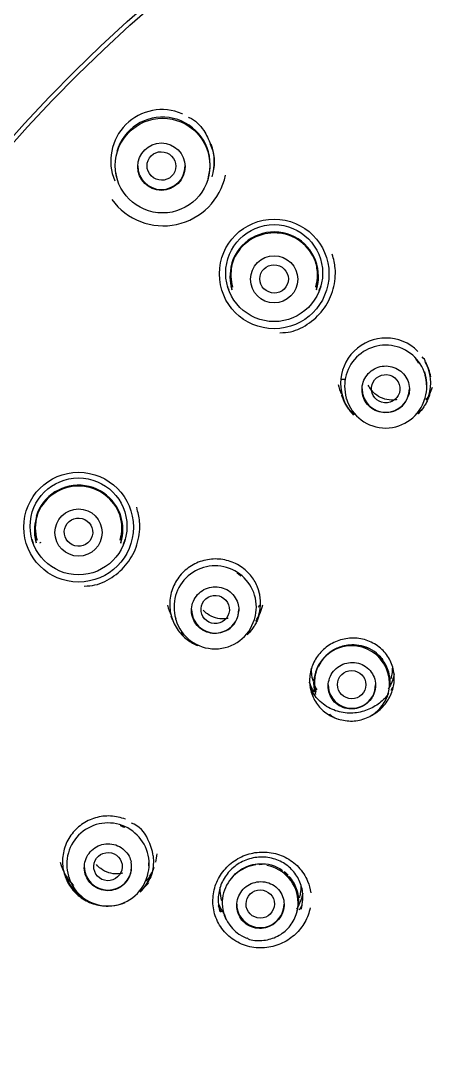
# Model space of a CAD drawing. Header units: millimetres. Extents: x -60 to 7633, y -2614 to 2146.
# Drawn here: x 5473.48 to 5486.92, y 1658.15 to 1690.66 of the extents above; entities that cross this region are included whole.
import ezdxf

# ---------------------------------------------------------------- set-up
doc = ezdxf.new("R2010")
doc.units = ezdxf.units.MM
doc.layers.get('0').update_dxf_attribs({"color": 250})

msp = doc.modelspace()

# ---------------------------------------------------------------- linework, layer by layer
at = {"linetype": 'Continuous'}
for p, q in [((5478.615, 1687.704), (5478.608, 1687.707)), ((5476.54, 1685.673), (5476.55, 1685.638)), ((5479.425, 1685.634), (5479.431, 1685.652)), ((5476.471, 1685.584), (5476.472, 1685.582)), ((5480.168, 1682.163), (5480.176, 1682.137)), ((5480.186, 1682.276), (5480.202, 1682.223)), ((5482.839, 1682.224), (5482.855, 1682.277)), ((5482.866, 1682.139), (5482.874, 1682.165)), ((5483.797, 1678.707), (5483.804, 1678.685)), ((5486.304, 1678.694), (5486.315, 1678.729)), ((5484.038, 1678.169), (5484.04, 1678.166)), ((5473.988, 1674.26), (5474.004, 1674.207)), ((5476.641, 1674.207), (5476.657, 1674.26)), ((5473.969, 1674.148), (5473.977, 1674.122)), ((5476.667, 1674.118), (5476.675, 1674.144)), ((5480.983, 1672.751), (5480.981, 1672.755)), ((5478.394, 1671.716), (5478.4, 1671.695)), ((5480.9, 1671.702), (5480.91, 1671.737)), ((5479.102, 1670.872), (5479.107, 1670.87)), ((5485.133, 1669.347), (5485.146, 1669.389)), ((5482.821, 1669.336), (5482.824, 1669.324)), ((5484.624, 1669.235), (5484.64, 1669.262)), ((5474.999, 1663.57), (5475.005, 1663.55)), ((5477.504, 1663.566), (5477.514, 1663.602)), ((5479.925, 1662.384), (5479.928, 1662.374)), ((5481.806, 1662.471), (5481.814, 1662.501)), ((5482.237, 1662.407), (5482.249, 1662.449))]:
    msp.add_line(p, q, dxfattribs=at)
for centre, radius in [((5477.986, 1686.067), 1.499), ((5477.949, 1686.034), 0.75), ((5481.522, 1682.638), 1.736), ((5481.521, 1682.664), 1.535), ((5481.521, 1682.468), 0.747), ((5475.325, 1674.621), 1.737), ((5475.323, 1674.647), 1.535), ((5475.323, 1674.451), 0.747)]:
    msp.add_circle(centre, radius, dxfattribs=at)
for centre, radius, start, end in [((5509.098, 1656.352), 60.161, 0.4064, 179.5936), ((5477.967, 1686.216), 1.624, 66.737, 202.9026), ((5477.984, 1686.094), 1.509, 0, 163.9033), ((5478.374, 1686.183), 1.259, 344.4743, 26.0199), ((5477.99, 1686.192), 1.636, 343.0017, 19.7665), ((5477.984, 1686.094), 1.509, 343.0384, 0), ((5478.01, 1686.172), 2.011, 215.8864, 348.271), ((5477.984, 1686.094), 1.509, 189.0523, 196.3695), ((5481.521, 1682.538), 1.399, 0, 196.5157), ((5481.521, 1682.562), 1.406, 0, 167.6467), ((5481.522, 1682.616), 1.372, 0, 17.3928), ((5481.522, 1682.616), 1.372, 168.2122, 196.4834), ((5481.519, 1682.672), 1.388, 0, 2.9313), ((5481.522, 1682.616), 1.372, 343.536, 0), ((5481.521, 1682.538), 1.399, 343.5662, 0), ((5481.521, 1682.562), 1.406, 343.6982, 0), ((5481.521, 1682.589), 1.389, 353.7645, 0), ((5481.519, 1682.672), 1.388, 358.7494, 0), ((5481.521, 1682.589), 1.389, 0, 0.1268), ((5481.519, 1682.698), 1.545, 196.6417, 201.4005), ((5481.521, 1682.562), 1.406, 192.7922, 196.4681), ((5481.519, 1682.698), 1.545, 337.4847, 343.4664), ((5485.062, 1679.174), 1.435, 44.9469, 224.4698), ((5485.056, 1679.082), 1.303, 0, 196.5782), ((5485.054, 1679.057), 1.297, 35.7886, 42.2819), ((5486.04, 1679.78), 0.286, 11.391, 54.1298), ((5484.902, 1679.072), 1.612, 11.0052, 28.3369), ((5485.048, 1679.189), 1.435, 343.6439, 27.1475), ((5485.055, 1679.512), 1.553, 193.94, 205.9372), ((5483.685, 1678.556), 0.743, 81.3714, 94.4134), ((5485.056, 1679.105), 1.292, 1.0554, 14.1248), ((5485.056, 1679.082), 1.303, 344.1854, 0), ((5485.055, 1679.512), 1.553, 325.9137, 342.8342), ((5485.054, 1679.057), 1.297, 196.5432, 343.8828), ((5485.055, 1678.999), 0.753, 287.3481, 342.2015), ((5485.049, 1679.529), 1.65, 228.8631, 233.8652), ((5485.049, 1679.529), 1.65, 308.829, 315.0667), ((5475.323, 1674.521), 1.399, 0, 196.5081), ((5475.323, 1674.545), 1.406, 0, 162.756), ((5475.324, 1674.6), 1.372, 163.7186, 196.6049), ((5475.324, 1674.6), 1.372, 0, 15.3152), ((5475.324, 1674.6), 1.372, 343.6013, 0), ((5475.323, 1674.572), 1.389, 353.9893, 0), ((5475.323, 1674.572), 1.389, 0, 0.1483), ((5475.322, 1674.681), 1.545, 196.6013, 201.3169), ((5475.323, 1674.545), 1.406, 187.1945, 196.4103), ((5475.321, 1674.654), 1.388, 343.5906, 353.7465), ((5475.323, 1674.521), 1.399, 343.4075, 0), ((5475.323, 1674.545), 1.406, 343.5436, 0), ((5475.322, 1674.681), 1.545, 337.3915, 343.4819), ((5474.366, 1673.423), 0.748, 108.2164, 111.9778), ((5479.653, 1672.093), 1.304, 0, 196.6244), ((5479.65, 1672.067), 1.298, 50.8002, 57.3031), ((5479.642, 1672.212), 1.445, 343.4154, 21.8747), ((5480.753, 1672.401), 0.324, 3.4008, 27.1182), ((5479.652, 1672.522), 1.554, 193.9264, 206.3433), ((5479.656, 1672.005), 0.747, 302.2135, 357.3926), ((5479.653, 1672.093), 1.304, 344.063, 0), ((5479.652, 1672.522), 1.554, 325.8628, 346.5992), ((5479.65, 1672.067), 1.298, 196.6008, 343.6677), ((5479.645, 1672.538), 1.652, 309.6591, 314.9137), ((5479.645, 1672.538), 1.652, 229.3718, 233.9474), ((5483.98, 1669.663), 1.207, 115.7455, 183.51), ((5483.979, 1669.673), 1.196, 0, 196.7513), ((5484.005, 1669.631), 1.247, 83.3629, 116.1707), ((5484.197, 1669.967), 0.876, 37.954, 83.3528), ((5484.082, 1669.737), 1.11, 27.1537, 39.0087), ((5484.064, 1669.724), 1.131, 4.094, 27.3457), ((5484.084, 1669.722), 1.112, 352.2526, 4.25), ((5483.958, 1669.672), 1.186, 183.9947, 192.5915), ((5483.913, 1669.661), 1.14, 195.3756, 196.5795), ((5483.979, 1669.673), 1.196, 344.2982, 0), ((5476.256, 1663.953), 1.306, 0, 196.9198), ((5476.254, 1663.927), 1.298, 65.8603, 72.3768), ((5476.672, 1664.407), 0.909, 20.8062, 68.7549), ((5475.92, 1663.92), 1.794, 9.5504, 26.8087), ((5476.257, 1664.383), 1.556, 346.2812, 356.3167), ((5476.257, 1664.383), 1.556, 193.7962, 225.1744), ((5476.263, 1663.864), 0.742, 317.1445, 12.6185), ((5476.257, 1664.383), 1.556, 321.364, 340.2176), ((5476.256, 1663.953), 1.306, 344.2356, 0), ((5476.256, 1663.976), 1.295, 356.6338, 0), ((5476.256, 1663.976), 1.295, 0, 0.8802), ((5481.115, 1662.692), 1.251, 98.2044, 131.0071), ((5481.209, 1663.047), 0.903, 50.3398, 100.3709), ((5481.082, 1662.73), 1.198, 0, 80.2571), ((5476.258, 1664.089), 1.442, 196.9602, 238.0417), ((5476.254, 1663.927), 1.298, 196.8836, 343.8771), ((5476.258, 1664.089), 1.442, 315.0069, 337.4664), ((5476.277, 1664.059), 1.42, 332.7164, 343.8042), ((5481.074, 1662.726), 1.199, 130.5951, 198.8145), ((5481.138, 1662.775), 1.165, 19.8499, 42.5272), ((5476.248, 1664.397), 1.654, 308.0397, 321.7003), ((5476.248, 1664.397), 1.654, 229.6238, 234.8839), ((5481.192, 1662.797), 1.107, 7.658, 19.7239), ((5481.118, 1662.787), 1.181, 356.3278, 7.6783), ((5481.082, 1662.73), 1.198, 344.4074, 0), ((5481.082, 1662.73), 1.198, 197.1246, 248.5061), ((5481.06, 1662.731), 1.187, 199.2603, 206.7187)]:
    msp.add_arc(centre, radius, start, end, dxfattribs=at)
for centre, major_axis, start_param, end_param in [((5509.098, 1655.606), (51.65, 0), 0, 3.141593), ((5509.098, 1655.697), (51.15, 0), 0, 3.141593), ((5477.949, 1686.055), (0.75, 0), 3.141593, 6.283185), ((5485.056, 1679.004), (0.75, 0), 3.141593, 6.283185), ((5479.653, 1672.015), (-0.75, 0), 0, 3.141593), ((5483.983, 1669.633), (-0.75, 0), 0, 3.141593), ((5476.256, 1663.876), (0.75, 0), 3.141593, 6.283185), ((5481.086, 1662.691), (-0.75, 0), 0, 3.141593)]:
    msp.add_ellipse(centre, major_axis=major_axis, ratio=0.992546, start_param=start_param, end_param=end_param, dxfattribs=at)
for centre, major_axis, ratio in [((5509.098, 1655.559), (51.15, 0), 0.992546), ((5509.098, 1655.41), (47.938, 0), 0.992546), ((5509.098, 1655.388), (47.807, 0), 0.992546), ((5477.949, 1686.055), (0.379, -0.257), 0.979983), ((5481.52, 1682.48), (0.418, -0.174), 0.989451), ((5485.056, 1679.004), (0.449, -0.04), 0.992425), ((5475.322, 1674.463), (0.437, -0.118), 0.987095), ((5479.653, 1672.015), (0.449, -0.032), 0.99179), ((5483.978, 1669.636), (-0.45, 0.004), 0.992465), ((5476.256, 1663.876), (0.45, -0.018), 0.991355), ((5481.081, 1662.692), (-0.45, 0.002), 0.992407)]:
    msp.add_ellipse(centre, major_axis=major_axis, ratio=ratio, dxfattribs=at)
for points, knots in [([(5478.806, 1687.598), (5478.816, 1687.595), (5479.006, 1687.523), (5479.303, 1687.209), (5479.44, 1686.902), (5479.506, 1686.736)], [0, 0, 0, 0, 0.02624, 0.568776, 1, 1, 1, 1]), ([(5481.705, 1680.775), (5481.829, 1680.78), (5482.145, 1680.798), (5482.667, 1681.069), (5483.143, 1681.54), (5483.43, 1682.148), (5483.49, 1682.764), (5483.407, 1683.104), (5483.364, 1683.265)], [0, 0, 0, 0, 0.097688, 0.290146, 0.482553, 0.6749, 0.86724, 1, 1, 1, 1]), ([(5485.279, 1678.281), (5485.199, 1678.255), (5485.114, 1678.243), (5485.03, 1678.246), (5484.946, 1678.248), (5484.862, 1678.264), (5484.784, 1678.294), (5484.705, 1678.323), (5484.631, 1678.367), (5484.567, 1678.42), (5484.503, 1678.474), (5484.448, 1678.539), (5484.406, 1678.611), (5484.364, 1678.683), (5484.334, 1678.763), (5484.319, 1678.844), (5484.303, 1678.926), (5484.302, 1679.011), (5484.315, 1679.093), (5484.328, 1679.175), (5484.355, 1679.256), (5484.395, 1679.33), (5484.434, 1679.403), (5484.487, 1679.471), (5484.549, 1679.527), (5484.61, 1679.583), (5484.683, 1679.63), (5484.76, 1679.663), (5484.837, 1679.696), (5484.921, 1679.716), (5485.004, 1679.723), (5485.088, 1679.729), (5485.173, 1679.721), (5485.254, 1679.699), (5485.335, 1679.678), (5485.413, 1679.642), (5485.482, 1679.596), (5485.551, 1679.549), (5485.613, 1679.49), (5485.663, 1679.423), (5485.712, 1679.357), (5485.75, 1679.28), (5485.774, 1679.201), (5485.799, 1679.122), (5485.809, 1679.037), (5485.805, 1678.954), (5485.802, 1678.892), (5485.791, 1678.829), (5485.772, 1678.769)], [0, 0, 0, 0, 0.063439, 0.063439, 0.063439, 0.126866, 0.126866, 0.126866, 0.19049, 0.19049, 0.19049, 0.2542, 0.2542, 0.2542, 0.317862, 0.317862, 0.317862, 0.381399, 0.381399, 0.381399, 0.444801, 0.444801, 0.444801, 0.508096, 0.508096, 0.508096, 0.571336, 0.571336, 0.571336, 0.634582, 0.634582, 0.634582, 0.697889, 0.697889, 0.697889, 0.761311, 0.761311, 0.761311, 0.82487, 0.82487, 0.82487, 0.888545, 0.888545, 0.888545, 0.952253, 0.952253, 0.952253, 1, 1, 1, 1]), ([(5485.412, 1678.658), (5485.376, 1678.652), (5485.339, 1678.648), (5485.302, 1678.646), (5485.209, 1678.642), (5485.115, 1678.653), (5485.026, 1678.678), (5484.936, 1678.704), (5484.849, 1678.746), (5484.772, 1678.8), (5484.695, 1678.855), (5484.626, 1678.924), (5484.572, 1679.002), (5484.546, 1679.038), (5484.524, 1679.077), (5484.505, 1679.118)], [0.725233, 0.725233, 0.725233, 0.725233, 0.7462711, 0.7462711, 0.7462711, 0.7993755, 0.7993755, 0.7993755, 0.8539129, 0.8539129, 0.8539129, 0.9093001, 0.9093001, 0.9093001, 0.9352781, 0.9352781, 0.9352781, 0.9352781]), ([(5484.031, 1678.195), (5484.029, 1678.197), (5484.027, 1678.2), (5484.022, 1678.204), (5484.02, 1678.206), (5484.013, 1678.213), (5484.009, 1678.217), (5483.996, 1678.231), (5483.987, 1678.24), (5483.962, 1678.268), (5483.945, 1678.286), (5483.899, 1678.343), (5483.87, 1678.381), (5483.818, 1678.459), (5483.794, 1678.498), (5483.763, 1678.557), (5483.753, 1678.577), (5483.739, 1678.606), (5483.734, 1678.616), (5483.725, 1678.636), (5483.721, 1678.645), (5483.712, 1678.666), (5483.708, 1678.678), (5483.699, 1678.7), (5483.695, 1678.711), (5483.683, 1678.744), (5483.675, 1678.767), (5483.667, 1678.794), (5483.665, 1678.798), (5483.664, 1678.803)], [0.37508796, 0.37508796, 0.37508796, 0.37508796, 0.37597656, 0.37597656, 0.37695312, 0.37695312, 0.37890625, 0.37890625, 0.3828125, 0.3828125, 0.390625, 0.390625, 0.40625, 0.40625, 0.421875, 0.421875, 0.4296875, 0.4296875, 0.43359375, 0.43359375, 0.4375, 0.4375, 0.44140625, 0.44140625, 0.4453125, 0.4453125, 0.453125, 0.453125, 0.45466459, 0.45466459, 0.45466459, 0.45466459]), ([(5486.443, 1678.811), (5486.442, 1678.808), (5486.441, 1678.806), (5486.434, 1678.782), (5486.427, 1678.761), (5486.415, 1678.73), (5486.412, 1678.72), (5486.404, 1678.7), (5486.4, 1678.69), (5486.391, 1678.669), (5486.386, 1678.658), (5486.376, 1678.636), (5486.371, 1678.625), (5486.355, 1678.593), (5486.345, 1678.571), (5486.31, 1678.508), (5486.286, 1678.468), (5486.206, 1678.351), (5486.146, 1678.279), (5486.079, 1678.212), (5486.077, 1678.211), (5486.075, 1678.209)], [0.04596339, 0.04596339, 0.04596339, 0.04596339, 0.046875, 0.046875, 0.0546875, 0.0546875, 0.05859375, 0.05859375, 0.0625, 0.0625, 0.06640625, 0.06640625, 0.0703125, 0.0703125, 0.078125, 0.078125, 0.09375, 0.09375, 0.125, 0.125, 0.12582778, 0.12582778, 0.12582778, 0.12582778]), ([(5475.506, 1672.757), (5475.631, 1672.762), (5475.947, 1672.781), (5476.471, 1673.052), (5476.946, 1673.524), (5477.233, 1674.133), (5477.293, 1674.75), (5477.209, 1675.089), (5477.166, 1675.25)], [0, 0, 0, 0, 0.098178, 0.290517, 0.482828, 0.675077, 0.867304, 1, 1, 1, 1]), ([(5480.981, 1672.755), (5480.981, 1672.755), (5480.981, 1672.755), (5480.981, 1672.755), (5480.929, 1672.878), (5480.858, 1672.994), (5480.773, 1673.097), (5480.671, 1673.22), (5480.546, 1673.327), (5480.408, 1673.41), (5480.27, 1673.492), (5480.115, 1673.552), (5479.956, 1673.585), (5479.798, 1673.617), (5479.632, 1673.623), (5479.471, 1673.601), (5479.311, 1673.58), (5479.152, 1673.531), (5479.007, 1673.459), (5478.864, 1673.386), (5478.73, 1673.289), (5478.618, 1673.174), (5478.506, 1673.058), (5478.412, 1672.923), (5478.345, 1672.777), (5478.277, 1672.632), (5478.234, 1672.474), (5478.218, 1672.315), (5478.203, 1672.157), (5478.215, 1671.994), (5478.254, 1671.84), (5478.292, 1671.686), (5478.358, 1671.536), (5478.446, 1671.404), (5478.534, 1671.271), (5478.646, 1671.152), (5478.774, 1671.056), (5478.874, 1670.981), (5478.985, 1670.919), (5479.102, 1670.872), (5479.102, 1670.872), (5479.102, 1670.872), (5479.102, 1670.872)], [0, 0, 0, 0, 0.000011, 0.000011, 0.000011, 0.072205, 0.072205, 0.072205, 0.158882, 0.158882, 0.158882, 0.245575, 0.245575, 0.245575, 0.331975, 0.331975, 0.331975, 0.418073, 0.418073, 0.418073, 0.503809, 0.503809, 0.503809, 0.589624, 0.589624, 0.589624, 0.675471, 0.675471, 0.675471, 0.761054, 0.761054, 0.761054, 0.84685, 0.84685, 0.84685, 0.932826, 0.932826, 0.932826, 0.999989, 0.999989, 0.999989, 1, 1, 1, 1]), ([(5480.054, 1671.373), (5479.983, 1671.328), (5479.903, 1671.295), (5479.822, 1671.275), (5479.74, 1671.256), (5479.654, 1671.25), (5479.57, 1671.258), (5479.487, 1671.267), (5479.404, 1671.29), (5479.328, 1671.325), (5479.252, 1671.36), (5479.181, 1671.409), (5479.122, 1671.468), (5479.062, 1671.526), (5479.012, 1671.596), (5478.976, 1671.671), (5478.94, 1671.745), (5478.916, 1671.827), (5478.907, 1671.91), (5478.898, 1671.992), (5478.903, 1672.078), (5478.922, 1672.159), (5478.941, 1672.24), (5478.975, 1672.319), (5479.02, 1672.389), (5479.065, 1672.459), (5479.123, 1672.523), (5479.188, 1672.574), (5479.254, 1672.626), (5479.33, 1672.667), (5479.409, 1672.695), (5479.488, 1672.722), (5479.573, 1672.737), (5479.657, 1672.737), (5479.741, 1672.737), (5479.826, 1672.723), (5479.905, 1672.695), (5479.984, 1672.668), (5480.059, 1672.627), (5480.125, 1672.575), (5480.19, 1672.523), (5480.247, 1672.46), (5480.291, 1672.389), (5480.335, 1672.319), (5480.368, 1672.24), (5480.386, 1672.159), (5480.399, 1672.098), (5480.405, 1672.034), (5480.402, 1671.971)], [0, 0, 0, 0, 0.063439, 0.063439, 0.063439, 0.126866, 0.126866, 0.126866, 0.19049, 0.19049, 0.19049, 0.2542, 0.2542, 0.2542, 0.317862, 0.317862, 0.317862, 0.381399, 0.381399, 0.381399, 0.444801, 0.444801, 0.444801, 0.508096, 0.508096, 0.508096, 0.571336, 0.571336, 0.571336, 0.634582, 0.634582, 0.634582, 0.697889, 0.697889, 0.697889, 0.761311, 0.761311, 0.761311, 0.82487, 0.82487, 0.82487, 0.888545, 0.888545, 0.888545, 0.952253, 0.952253, 0.952253, 1, 1, 1, 1]), ([(5480.063, 1671.731), (5480.024, 1671.723), (5479.984, 1671.718), (5479.944, 1671.717), (5479.85, 1671.712), (5479.754, 1671.723), (5479.663, 1671.75), (5479.572, 1671.776), (5479.484, 1671.819), (5479.407, 1671.875), (5479.357, 1671.91), (5479.312, 1671.952), (5479.272, 1671.997)], [0.7229051, 0.7229051, 0.7229051, 0.7229051, 0.7456722, 0.7456722, 0.7456722, 0.7999414, 0.7999414, 0.7999414, 0.8552244, 0.8552244, 0.8552244, 0.8904211, 0.8904211, 0.8904211, 0.8904211]), ([(5481.041, 1671.827), (5481.04, 1671.824), (5481.039, 1671.822), (5481.025, 1671.776), (5481.01, 1671.734), (5480.974, 1671.649), (5480.954, 1671.606), (5480.909, 1671.523), (5480.884, 1671.483), (5480.832, 1671.404), (5480.803, 1671.366), (5480.758, 1671.311), (5480.742, 1671.293), (5480.71, 1671.258), (5480.693, 1671.24), (5480.674, 1671.221), (5480.672, 1671.219), (5480.67, 1671.217)], [0.04605599, 0.04605599, 0.04605599, 0.04605599, 0.046875, 0.046875, 0.0625, 0.0625, 0.078125, 0.078125, 0.09375, 0.09375, 0.109375, 0.109375, 0.1171875, 0.1171875, 0.125, 0.125, 0.12598212, 0.12598212, 0.12598212, 0.12598212]), ([(5485.315, 1670.026), (5485.293, 1670.174), (5485.243, 1670.319), (5485.171, 1670.448), (5485.099, 1670.577), (5485.003, 1670.694), (5484.889, 1670.791), (5484.774, 1670.89), (5484.637, 1670.971), (5484.491, 1671.025), (5484.346, 1671.078), (5484.188, 1671.107), (5484.03, 1671.109), (5483.876, 1671.11), (5483.718, 1671.085), (5483.57, 1671.035), (5483.427, 1670.986), (5483.289, 1670.912), (5483.169, 1670.819), (5483.05, 1670.728), (5482.946, 1670.616), (5482.864, 1670.492), (5482.783, 1670.369), (5482.721, 1670.231), (5482.685, 1670.09), (5482.649, 1669.95), (5482.636, 1669.802), (5482.648, 1669.659), (5482.66, 1669.515), (5482.697, 1669.372), (5482.755, 1669.242), (5482.815, 1669.11), (5482.898, 1668.988), (5482.997, 1668.885), (5483.099, 1668.779), (5483.22, 1668.69), (5483.351, 1668.625), (5483.441, 1668.581), (5483.537, 1668.547), (5483.635, 1668.524)], [0, 0, 0, 0, 0.0559133, 0.0559133, 0.0559133, 0.1117404, 0.1117404, 0.1117404, 0.168895, 0.168895, 0.168895, 0.2254187, 0.2254187, 0.2254187, 0.2805726, 0.2805726, 0.2805726, 0.3338919, 0.3338919, 0.3338919, 0.3862928, 0.3862928, 0.3862928, 0.4380605, 0.4380605, 0.4380605, 0.4897382, 0.4897382, 0.4897382, 0.5418179, 0.5418179, 0.5418179, 0.5946446, 0.5946446, 0.5946446, 0.648719, 0.648719, 0.648719, 0.6857558, 0.6857558, 0.6857558, 0.6857558]), ([(5482.933, 1670.216), (5483.036, 1670.428), (5483.288, 1670.719), (5483.695, 1670.874), (5484.102, 1670.927), (5484.395, 1670.858), (5484.577, 1670.76), (5484.584, 1670.756)], [0.572118, 0.572118, 0.572118, 0.572118, 0.6635353, 0.7146548, 0.7481916, 0.8320365, 0.8354004, 0.8354004, 0.8354004, 0.8354004]), ([(5484.624, 1669.235), (5484.582, 1669.166), (5484.527, 1669.102), (5484.464, 1669.049), (5484.402, 1668.996), (5484.33, 1668.952), (5484.255, 1668.922), (5484.177, 1668.891), (5484.094, 1668.872), (5484.012, 1668.867), (5483.928, 1668.862), (5483.842, 1668.871), (5483.761, 1668.894), (5483.68, 1668.917), (5483.601, 1668.955), (5483.533, 1669.004), (5483.465, 1669.053), (5483.404, 1669.115), (5483.357, 1669.184), (5483.31, 1669.253), (5483.275, 1669.331), (5483.255, 1669.413), (5483.234, 1669.493), (5483.228, 1669.578), (5483.236, 1669.661), (5483.245, 1669.743), (5483.267, 1669.825), (5483.302, 1669.9), (5483.338, 1669.975), (5483.386, 1670.045), (5483.444, 1670.105), (5483.502, 1670.165), (5483.57, 1670.216), (5483.644, 1670.253), (5483.719, 1670.291), (5483.8, 1670.318), (5483.882, 1670.33), (5483.965, 1670.342), (5484.051, 1670.341), (5484.132, 1670.326), (5484.215, 1670.311), (5484.295, 1670.282), (5484.367, 1670.241), (5484.44, 1670.2), (5484.506, 1670.145), (5484.56, 1670.083), (5484.614, 1670.019), (5484.658, 1669.946), (5484.687, 1669.868), (5484.717, 1669.79), (5484.732, 1669.706), (5484.733, 1669.622), (5484.733, 1669.539), (5484.719, 1669.455), (5484.691, 1669.375), (5484.677, 1669.336), (5484.66, 1669.299), (5484.64, 1669.262)], [0, 0, 0, 0, 0.052316, 0.052316, 0.052316, 0.10457, 0.10457, 0.10457, 0.157996, 0.157996, 0.157996, 0.212776, 0.212776, 0.212776, 0.268194, 0.268194, 0.268194, 0.323514, 0.323514, 0.323514, 0.378292, 0.378292, 0.378292, 0.432407, 0.432407, 0.432407, 0.485943, 0.485943, 0.485943, 0.539124, 0.539124, 0.539124, 0.592211, 0.592211, 0.592211, 0.645494, 0.645494, 0.645494, 0.699209, 0.699209, 0.699209, 0.753548, 0.753548, 0.753548, 0.808509, 0.808509, 0.808509, 0.86392, 0.86392, 0.86392, 0.919237, 0.919237, 0.919237, 0.973631, 0.973631, 0.973631, 1, 1, 1, 1]), ([(5483.27, 1668.714), (5483.284, 1668.7), (5483.395, 1668.589), (5483.723, 1668.486), (5484.173, 1668.471), (5484.616, 1668.637), (5484.966, 1668.954), (5485.173, 1669.376), (5485.205, 1669.833), (5485.075, 1670.244), (5484.918, 1670.431), (5484.836, 1670.525)], [0, 0, 0, 0, 0.015269, 0.139879, 0.266625, 0.395238, 0.52444, 0.653249, 0.779428, 0.904235, 1, 1, 1, 1]), ([(5482.699, 1670.157), (5482.696, 1670.105), (5482.697, 1670.053), (5482.701, 1670.001), (5482.708, 1669.916), (5482.725, 1669.831), (5482.749, 1669.749)], [0.52054469, 0.52054469, 0.52054469, 0.52054469, 0.53995914, 0.53995914, 0.53995914, 0.57199895, 0.57199895, 0.57199895, 0.57199895]), ([(5482.854, 1669.4), (5482.83, 1669.475), (5482.79, 1669.684), (5482.819, 1669.903), (5482.861, 1670.036)], [0.46087394, 0.46087394, 0.46087394, 0.46087394, 0.49279493, 0.54703691, 0.54703691, 0.54703691, 0.54703691]), ([(5484.624, 1668.669), (5484.649, 1668.682), (5484.672, 1668.697), (5484.695, 1668.712), (5484.824, 1668.794), (5484.942, 1668.901), (5485.038, 1669.021), (5485.128, 1669.134), (5485.2, 1669.263), (5485.249, 1669.395), (5485.296, 1669.524), (5485.323, 1669.66), (5485.328, 1669.793), (5485.331, 1669.871), (5485.327, 1669.949), (5485.315, 1670.026)], [0.8085216, 0.8085216, 0.8085216, 0.8085216, 0.8182494, 0.8182494, 0.8182494, 0.8723644, 0.8723644, 0.8723644, 0.9228675, 0.9228675, 0.9228675, 0.9716607, 0.9716607, 0.9716607, 1, 1, 1, 1]), ([(5482.79, 1669.405), (5482.73, 1669.498), (5482.681, 1669.6), (5482.646, 1669.706), (5482.645, 1669.71), (5482.643, 1669.714), (5482.642, 1669.718)], [0.38409572, 0.38409572, 0.38409572, 0.38409572, 0.42348576, 0.42348576, 0.42348576, 0.42487522, 0.42487522, 0.42487522, 0.42487522]), ([(5485.325, 1669.975), (5485.299, 1669.836), (5485.25, 1669.697), (5485.181, 1669.569), (5485.167, 1669.543), (5485.152, 1669.517), (5485.136, 1669.491)], [0, 0, 0, 0, 0.04967815, 0.04967815, 0.04967815, 0.0599113, 0.0599113, 0.0599113, 0.0599113]), ([(5485.15, 1669.353), (5485.122, 1669.315), (5485.092, 1669.278), (5485.061, 1669.243), (5484.963, 1669.133), (5484.848, 1669.037), (5484.725, 1668.961), (5484.596, 1668.881), (5484.454, 1668.821), (5484.31, 1668.783), (5484.154, 1668.742), (5483.992, 1668.727), (5483.834, 1668.738), (5483.668, 1668.749), (5483.502, 1668.79), (5483.351, 1668.858), (5483.198, 1668.927), (5483.057, 1669.024), (5482.939, 1669.143), (5482.824, 1669.259), (5482.729, 1669.399), (5482.663, 1669.55)], [0.6246183, 0.6246183, 0.6246183, 0.6246183, 0.6400072, 0.6400072, 0.6400072, 0.6875906, 0.6875906, 0.6875906, 0.7375423, 0.7375423, 0.7375423, 0.7916401, 0.7916401, 0.7916401, 0.8489779, 0.8489779, 0.8489779, 0.9067655, 0.9067655, 0.9067655, 0.9629355, 0.9629355, 0.9629355, 0.9629355]), ([(5482.798, 1669.616), (5482.8, 1669.612), (5482.802, 1669.607), (5482.804, 1669.603), (5482.824, 1669.558), (5482.846, 1669.516), (5482.871, 1669.474)], [0.58984798, 0.58984798, 0.58984798, 0.58984798, 0.59173357, 0.59173357, 0.59173357, 0.61008196, 0.61008196, 0.61008196, 0.61008196]), ([(5476.813, 1665.373), (5476.813, 1665.373), (5476.813, 1665.373), (5476.813, 1665.373), (5476.664, 1665.434), (5476.503, 1665.469), (5476.341, 1665.477), (5476.18, 1665.484), (5476.015, 1665.465), (5475.859, 1665.419), (5475.704, 1665.374), (5475.554, 1665.302), (5475.422, 1665.208), (5475.291, 1665.114), (5475.173, 1664.997), (5475.08, 1664.866), (5474.987, 1664.735), (5474.915, 1664.587), (5474.871, 1664.433), (5474.827, 1664.28), (5474.809, 1664.117), (5474.818, 1663.958), (5474.827, 1663.799), (5474.864, 1663.639), (5474.926, 1663.492), (5474.988, 1663.346), (5475.076, 1663.208), (5475.183, 1663.09), (5475.291, 1662.972), (5475.421, 1662.871), (5475.561, 1662.796), (5475.703, 1662.72), (5475.859, 1662.668), (5476.018, 1662.644), (5476.177, 1662.619), (5476.344, 1662.622), (5476.503, 1662.651), (5476.605, 1662.67), (5476.706, 1662.7), (5476.801, 1662.74), (5476.801, 1662.74), (5476.802, 1662.74), (5476.802, 1662.74)], [0, 0, 0, 0, 0.000011, 0.000011, 0.000011, 0.086188, 0.086188, 0.086188, 0.172429, 0.172429, 0.172429, 0.258522, 0.258522, 0.258522, 0.344386, 0.344386, 0.344386, 0.430093, 0.430093, 0.430093, 0.515526, 0.515526, 0.515526, 0.601228, 0.601228, 0.601228, 0.686949, 0.686949, 0.686949, 0.772739, 0.772739, 0.772739, 0.85876, 0.85876, 0.85876, 0.94509, 0.94509, 0.94509, 0.999989, 0.999989, 0.999989, 1, 1, 1, 1]), ([(5476.808, 1663.359), (5476.751, 1663.297), (5476.682, 1663.244), (5476.608, 1663.204), (5476.534, 1663.164), (5476.452, 1663.137), (5476.37, 1663.123), (5476.286, 1663.11), (5476.2, 1663.111), (5476.117, 1663.125), (5476.035, 1663.14), (5475.953, 1663.169), (5475.881, 1663.21), (5475.808, 1663.251), (5475.741, 1663.306), (5475.686, 1663.369), (5475.632, 1663.431), (5475.587, 1663.505), (5475.557, 1663.582), (5475.526, 1663.659), (5475.509, 1663.743), (5475.506, 1663.826), (5475.504, 1663.909), (5475.515, 1663.994), (5475.541, 1664.074), (5475.566, 1664.153), (5475.605, 1664.229), (5475.655, 1664.296), (5475.705, 1664.363), (5475.768, 1664.422), (5475.837, 1664.469), (5475.907, 1664.516), (5475.985, 1664.552), (5476.066, 1664.573), (5476.147, 1664.595), (5476.233, 1664.603), (5476.317, 1664.597), (5476.401, 1664.591), (5476.484, 1664.571), (5476.561, 1664.538), (5476.638, 1664.504), (5476.71, 1664.458), (5476.771, 1664.401), (5476.832, 1664.344), (5476.884, 1664.276), (5476.923, 1664.203), (5476.952, 1664.147), (5476.974, 1664.087), (5476.988, 1664.026)], [0, 0, 0, 0, 0.063439, 0.063439, 0.063439, 0.126866, 0.126866, 0.126866, 0.19049, 0.19049, 0.19049, 0.2542, 0.2542, 0.2542, 0.317862, 0.317862, 0.317862, 0.381399, 0.381399, 0.381399, 0.444801, 0.444801, 0.444801, 0.508096, 0.508096, 0.508096, 0.571336, 0.571336, 0.571336, 0.634582, 0.634582, 0.634582, 0.697889, 0.697889, 0.697889, 0.761311, 0.761311, 0.761311, 0.82487, 0.82487, 0.82487, 0.888545, 0.888545, 0.888545, 0.952253, 0.952253, 0.952253, 1, 1, 1, 1]), ([(5477.689, 1664.218), (5477.695, 1664.119), (5477.699, 1663.877), (5477.645, 1663.565), (5477.536, 1663.423), (5477.528, 1663.413)], [0, 0, 0, 0, 0.326758, 0.960045, 1, 1, 1, 1]), ([(5482.663, 1662.572), (5482.632, 1662.415), (5482.574, 1662.26), (5482.495, 1662.119), (5482.416, 1661.979), (5482.314, 1661.85), (5482.197, 1661.74), (5482.076, 1661.627), (5481.936, 1661.531), (5481.787, 1661.46), (5481.629, 1661.385), (5481.458, 1661.335), (5481.286, 1661.314), (5481.107, 1661.292), (5480.922, 1661.301), (5480.747, 1661.341), (5480.571, 1661.381), (5480.4, 1661.454), (5480.249, 1661.553), (5480.101, 1661.65), (5479.968, 1661.775), (5479.864, 1661.919), (5479.762, 1662.058), (5479.684, 1662.218), (5479.636, 1662.385), (5479.59, 1662.548), (5479.572, 1662.722), (5479.584, 1662.892), (5479.595, 1663.059), (5479.636, 1663.228), (5479.702, 1663.383), (5479.768, 1663.538), (5479.862, 1663.684), (5479.975, 1663.809), (5480.088, 1663.935), (5480.224, 1664.044), (5480.371, 1664.128), (5480.519, 1664.212), (5480.684, 1664.273), (5480.85, 1664.306), (5481.02, 1664.34), (5481.197, 1664.346), (5481.366, 1664.325), (5481.541, 1664.303), (5481.712, 1664.251), (5481.867, 1664.174), (5482.026, 1664.095), (5482.172, 1663.987), (5482.293, 1663.859), (5482.415, 1663.731), (5482.514, 1663.578), (5482.582, 1663.413), (5482.63, 1663.297), (5482.663, 1663.174), (5482.68, 1663.048)], [0.0493634, 0.0493634, 0.0493634, 0.0493634, 0.0987669, 0.0987669, 0.0987669, 0.1478055, 0.1478055, 0.1478055, 0.1987295, 0.1987295, 0.1987295, 0.2530552, 0.2530552, 0.2530552, 0.3098422, 0.3098422, 0.3098422, 0.3669734, 0.3669734, 0.3669734, 0.4229236, 0.4229236, 0.4229236, 0.4771616, 0.4771616, 0.4771616, 0.5299618, 0.5299618, 0.5299618, 0.581734, 0.581734, 0.581734, 0.6332743, 0.6332743, 0.6332743, 0.68499, 0.68499, 0.68499, 0.7373559, 0.7373559, 0.7373559, 0.7910267, 0.7910267, 0.7910267, 0.8462807, 0.8462807, 0.8462807, 0.9030739, 0.9030739, 0.9030739, 0.9602051, 0.9602051, 0.9602051, 1, 1, 1, 1]), ([(5482.423, 1663.065), (5482.404, 1663.211), (5482.36, 1663.354), (5482.294, 1663.482), (5482.229, 1663.609), (5482.141, 1663.726), (5482.037, 1663.823), (5481.928, 1663.925), (5481.8, 1664.009), (5481.661, 1664.068), (5481.52, 1664.129), (5481.363, 1664.166), (5481.206, 1664.175), (5481.051, 1664.184), (5480.889, 1664.165), (5480.737, 1664.121), (5480.589, 1664.077), (5480.445, 1664.007), (5480.318, 1663.917), (5480.195, 1663.828), (5480.084, 1663.718), (5479.996, 1663.594), (5479.909, 1663.473), (5479.842, 1663.335), (5479.801, 1663.193), (5479.759, 1663.052), (5479.741, 1662.903), (5479.748, 1662.758), (5479.753, 1662.653), (5479.771, 1662.548), (5479.802, 1662.447)], [0, 0, 0, 0, 0.0534664, 0.0534664, 0.0534664, 0.1067786, 0.1067786, 0.1067786, 0.162551, 0.162551, 0.162551, 0.2197204, 0.2197204, 0.2197204, 0.2761496, 0.2761496, 0.2761496, 0.3309983, 0.3309983, 0.3309983, 0.384303, 0.384303, 0.384303, 0.4365603, 0.4365603, 0.4365603, 0.4882982, 0.4882982, 0.4882982, 0.525837, 0.525837, 0.525837, 0.525837]), ([(5476.722, 1663.667), (5476.671, 1663.655), (5476.619, 1663.648), (5476.567, 1663.646), (5476.471, 1663.642), (5476.373, 1663.654), (5476.282, 1663.682), (5476.19, 1663.71), (5476.102, 1663.755), (5476.026, 1663.812), (5475.976, 1663.849), (5475.931, 1663.892), (5475.891, 1663.94)], [0.7169641, 0.7169641, 0.7169641, 0.7169641, 0.7467437, 0.7467437, 0.7467437, 0.8018937, 0.8018937, 0.8018937, 0.8573606, 0.8573606, 0.8573606, 0.8931529, 0.8931529, 0.8931529, 0.8931529]), ([(5480.18, 1663.527), (5480.271, 1663.636), (5480.535, 1663.861), (5480.93, 1663.977), (5481.186, 1663.968), (5481.245, 1663.962)], [0.6106102, 0.6106102, 0.6106102, 0.6106102, 0.6673132, 0.7472535, 0.7719047, 0.7719047, 0.7719047, 0.7719047]), ([(5480.652, 1661.618), (5480.667, 1661.609), (5480.803, 1661.532), (5481.147, 1661.518), (5481.588, 1661.62), (5481.975, 1661.898), (5482.23, 1662.296), (5482.317, 1662.758), (5482.226, 1663.206), (5481.993, 1663.566), (5481.792, 1663.706), (5481.688, 1663.775)], [0, 0, 0, 0, 0.013864, 0.138902, 0.26638, 0.395741, 0.525355, 0.654142, 0.779741, 0.904037, 1, 1, 1, 1]), ([(5479.802, 1663.228), (5479.8, 1663.184), (5479.8, 1663.14), (5479.802, 1663.097), (5479.807, 1662.996), (5479.824, 1662.896), (5479.853, 1662.8)], [0.51869435, 0.51869435, 0.51869435, 0.51869435, 0.53480096, 0.53480096, 0.53480096, 0.57199389, 0.57199389, 0.57199389, 0.57199389]), ([(5481.806, 1662.471), (5481.783, 1662.393), (5481.747, 1662.317), (5481.7, 1662.25), (5481.653, 1662.183), (5481.594, 1662.122), (5481.529, 1662.073), (5481.462, 1662.023), (5481.387, 1661.984), (5481.308, 1661.958), (5481.227, 1661.931), (5481.141, 1661.918), (5481.057, 1661.919), (5480.972, 1661.92), (5480.886, 1661.937), (5480.806, 1661.966), (5480.727, 1661.996), (5480.652, 1662.04), (5480.588, 1662.095), (5480.525, 1662.15), (5480.47, 1662.216), (5480.429, 1662.289), (5480.388, 1662.362), (5480.36, 1662.442), (5480.346, 1662.524), (5480.332, 1662.606), (5480.332, 1662.691), (5480.347, 1662.773), (5480.361, 1662.854), (5480.39, 1662.934), (5480.43, 1663.007), (5480.471, 1663.079), (5480.524, 1663.146), (5480.586, 1663.202), (5480.648, 1663.258), (5480.72, 1663.304), (5480.796, 1663.337), (5480.873, 1663.37), (5480.957, 1663.391), (5481.04, 1663.397), (5481.124, 1663.404), (5481.209, 1663.397), (5481.29, 1663.376), (5481.372, 1663.355), (5481.45, 1663.319), (5481.519, 1663.273), (5481.589, 1663.226), (5481.651, 1663.166), (5481.7, 1663.098), (5481.749, 1663.03), (5481.786, 1662.953), (5481.809, 1662.872), (5481.831, 1662.792), (5481.84, 1662.707), (5481.834, 1662.623), (5481.831, 1662.582), (5481.824, 1662.541), (5481.814, 1662.501)], [0, 0, 0, 0, 0.052316, 0.052316, 0.052316, 0.10457, 0.10457, 0.10457, 0.157996, 0.157996, 0.157996, 0.212776, 0.212776, 0.212776, 0.268194, 0.268194, 0.268194, 0.323514, 0.323514, 0.323514, 0.378292, 0.378292, 0.378292, 0.432407, 0.432407, 0.432407, 0.485943, 0.485943, 0.485943, 0.539124, 0.539124, 0.539124, 0.592211, 0.592211, 0.592211, 0.645494, 0.645494, 0.645494, 0.699209, 0.699209, 0.699209, 0.753548, 0.753548, 0.753548, 0.808509, 0.808509, 0.808509, 0.86392, 0.86392, 0.86392, 0.919237, 0.919237, 0.919237, 0.973631, 0.973631, 0.973631, 1, 1, 1, 1]), ([(5482.425, 1663.03), (5482.399, 1662.887), (5482.349, 1662.745), (5482.28, 1662.615), (5482.265, 1662.588), (5482.25, 1662.561), (5482.234, 1662.536)], [0, 0, 0, 0, 0.05003321, 0.05003321, 0.05003321, 0.06032684, 0.06032684, 0.06032684, 0.06032684]), ([(5482.376, 1662.527), (5482.406, 1662.628), (5482.425, 1662.733), (5482.431, 1662.837), (5482.435, 1662.914), (5482.432, 1662.99), (5482.423, 1663.065)], [0.93569482, 0.93569482, 0.93569482, 0.93569482, 0.97282378, 0.97282378, 0.97282378, 1, 1, 1, 1])]:
    msp.add_open_spline(points, degree=3, knots=knots, dxfattribs=at)
for points in [[(5486.284, 1679.538), (5486.324, 1679.419), (5486.345, 1679.293), (5486.348, 1679.168)], [(5481.018, 1672.091), (5481.034, 1672.112), (5481.05, 1672.132), (5481.068, 1672.152)], [(5478.305, 1671.684), (5478.289, 1671.725), (5478.274, 1671.766), (5478.262, 1671.808)], [(5484.835, 1670.569), (5484.88, 1670.523), (5484.922, 1670.473), (5484.96, 1670.421)], [(5485.258, 1669.964), (5485.271, 1670.039), (5485.278, 1670.115), (5485.277, 1670.19)], [(5485.225, 1669.828), (5485.238, 1669.873), (5485.249, 1669.918), (5485.258, 1669.964)], [(5485.268, 1669.542), (5485.251, 1669.51), (5485.234, 1669.479), (5485.215, 1669.449)], [(5481.839, 1663.723), (5481.884, 1663.688), (5481.926, 1663.649), (5481.966, 1663.607)], [(5482.361, 1663.028), (5482.375, 1663.102), (5482.381, 1663.178), (5482.381, 1663.254)], [(5482.327, 1662.885), (5482.341, 1662.932), (5482.353, 1662.98), (5482.361, 1663.028)], [(5479.851, 1662.438), (5479.813, 1662.5), (5479.78, 1662.565), (5479.753, 1662.632)], [(5479.945, 1662.375), (5479.87, 1662.475), (5479.809, 1662.588), (5479.764, 1662.707)], [(5482.394, 1662.645), (5482.37, 1662.595), (5482.344, 1662.547), (5482.315, 1662.5)]]:
    msp.add_open_spline(points, degree=3, dxfattribs=at)

doc.saveas('drawing.dxf')
